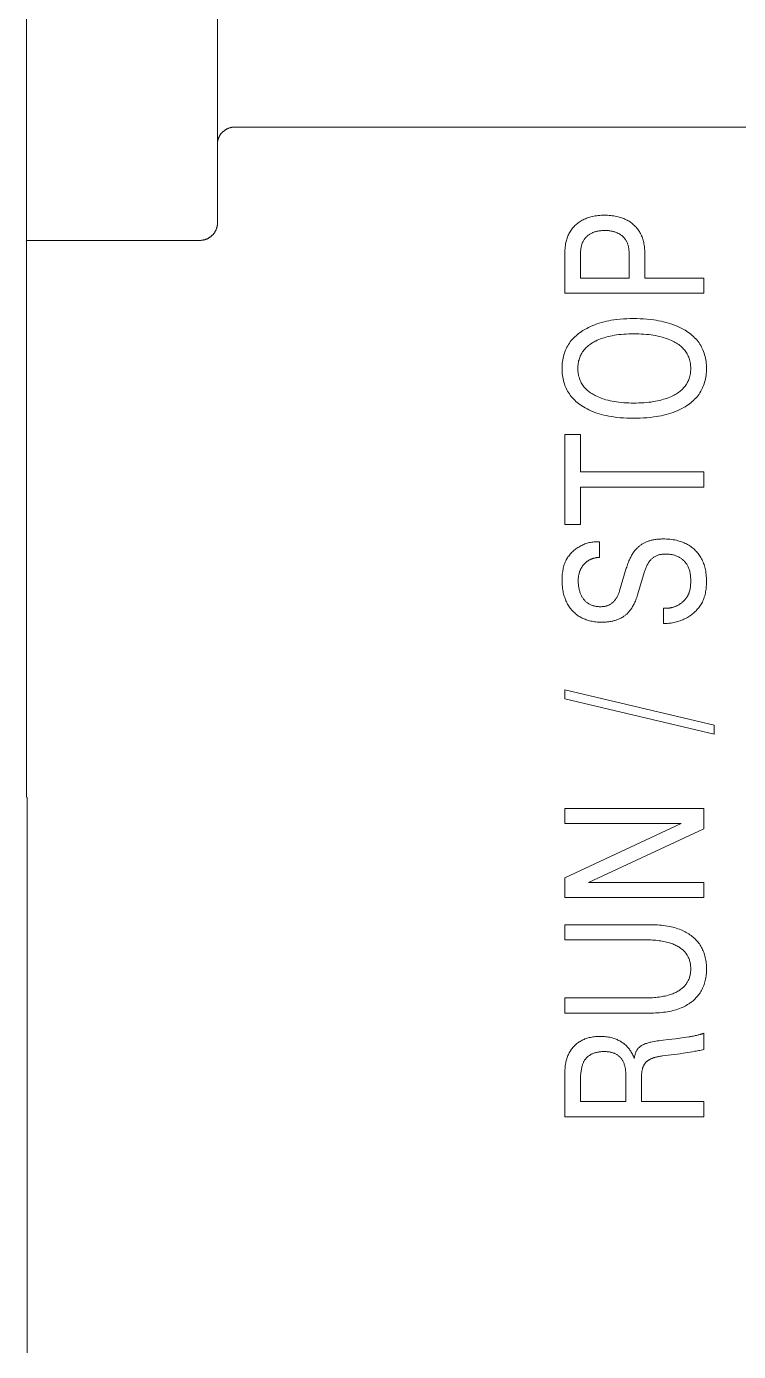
# Model space of a CAD drawing. Header units: millimetres. Extents: x 0 to 420, y 0 to 297.
# Drawn here: x 85.92 to 94.12, y 167.53 to 182.79 of the extents above; entities that cross this region are included whole.
import ezdxf

# ---------------------------------------------------------------- set-up
doc = ezdxf.new("R2010")
doc.units = ezdxf.units.MM
doc.layers.add('eProC - L2', color=41, linetype='Continuous', lineweight=20)

msp = doc.modelspace()

# ---------------------------------------------------------------- linework, layer by layer
at = {"layer": 'eProC - L2', "linetype": 'Continuous'}
for p, q in [((85.924, 173.915), (85.924, 220.315)), ((88.124, 180.53), (88.124, 213.888)), ((85.925, 173.915), (85.925, 182.505)), ((102.324, 181.632), (88.324, 181.632)), ((87.924, 180.327), (85.924, 180.327)), ((92.124, 179.717), (92.124, 180.183)), ((92.305, 180.183), (92.305, 179.892)), ((92.863, 179.892), (92.863, 180.183)), ((93.045, 180.183), (93.045, 179.892)), ((92.305, 179.892), (92.863, 179.892)), ((93.045, 179.892), (93.724, 179.892)), ((93.724, 179.892), (93.724, 179.717)), ((93.724, 179.717), (92.124, 179.717)), ((92.124, 177.056), (92.124, 178.089)), ((92.124, 178.089), (92.305, 178.089)), ((92.305, 178.089), (92.305, 177.66)), ((92.305, 177.66), (93.724, 177.66)), ((93.724, 177.66), (93.724, 177.485)), ((92.305, 177.485), (92.305, 177.056)), ((93.724, 177.485), (92.305, 177.485)), ((92.305, 177.056), (92.124, 177.056)), ((92.524, 176.854), (92.524, 176.677)), ((92.754, 176.292), (92.831, 176.55)), ((93.042, 176.512), (92.965, 176.254)), ((93.26, 175.915), (93.26, 176.091)), ((92.124, 175.047), (92.124, 175.151)), ((92.124, 175.151), (93.844, 174.743)), ((93.844, 174.64), (92.124, 175.047)), ((93.844, 174.743), (93.844, 174.64)), ((85.931, 173.915), (85.931, 167.515)), ((85.931, 173.915), (85.931, 173.902)), ((85.931, 167.529), (85.931, 173.902)), ((92.124, 173.61), (92.124, 173.785)), ((92.124, 173.785), (93.724, 173.785)), ((93.724, 173.785), (93.724, 173.55)), ((92.124, 172.985), (93.465, 173.61)), ((93.465, 173.61), (92.124, 173.61)), ((93.724, 173.55), (92.397, 172.932)), ((92.124, 172.758), (92.124, 172.985)), ((92.397, 172.932), (93.724, 172.932)), ((93.724, 172.932), (93.724, 172.758)), ((93.724, 172.758), (92.124, 172.758)), ((92.124, 172.27), (92.124, 172.444)), ((92.124, 172.444), (93.121, 172.444)), ((93.073, 172.27), (92.124, 172.27)), ((92.124, 171.428), (92.124, 171.603)), ((92.124, 171.603), (93.073, 171.603)), ((93.121, 171.428), (92.124, 171.428)), ((93.47, 171.142), (93.551, 171.154)), ((93.723, 171.195), (93.723, 171.009)), ((93.349, 170.946), (93.248, 170.933)), ((92.124, 170.233), (92.124, 170.743)), ((92.305, 170.667), (92.305, 170.408)), ((92.826, 170.408), (92.826, 170.713)), ((93.007, 170.697), (93.007, 170.408)), ((92.305, 170.408), (92.826, 170.408)), ((93.007, 170.408), (93.724, 170.408)), ((93.724, 170.408), (93.724, 170.233)), ((93.724, 170.233), (92.124, 170.233))]:
    msp.add_line(p, q, dxfattribs=at)
for points in [[(85.924, 182.616), (85.924, 182.579), (85.924, 182.554), (85.925, 182.53), (85.925, 182.505)], [(88.124, 181.447), (88.124, 181.451), (88.124, 181.455), (88.124, 181.459), (88.125, 181.463), (88.125, 181.468), (88.126, 181.472), (88.127, 181.476), (88.128, 181.48), (88.129, 181.484), (88.13, 181.488), (88.131, 181.492), (88.132, 181.496), (88.134, 181.5), (88.135, 181.504), (88.137, 181.509), (88.139, 181.513), (88.141, 181.517), (88.143, 181.521), (88.145, 181.526), (88.147, 181.53), (88.15, 181.534), (88.152, 181.538), (88.155, 181.542), (88.158, 181.546), (88.16, 181.549), (88.163, 181.553), (88.166, 181.557), (88.17, 181.561), (88.173, 181.564), (88.176, 181.568), (88.18, 181.572), (88.184, 181.575), (88.187, 181.579), (88.191, 181.582), (88.195, 181.585), (88.199, 181.588), (88.203, 181.592), (88.207, 181.594), (88.212, 181.597), (88.216, 181.6), (88.22, 181.603), (88.224, 181.605), (88.229, 181.608), (88.233, 181.61), (88.238, 181.612), (88.242, 181.614), (88.247, 181.616), (88.252, 181.618), (88.256, 181.62), (88.261, 181.621), (88.266, 181.623), (88.27, 181.624), (88.275, 181.626), (88.28, 181.627), (88.285, 181.628), (88.29, 181.629), (88.295, 181.629), (88.299, 181.63), (88.304, 181.631), (88.309, 181.631), (88.314, 181.631), (88.319, 181.632), (88.324, 181.632)], [(88.124, 180.53), (88.124, 180.525), (88.124, 180.52), (88.123, 180.516), (88.123, 180.511), (88.122, 180.506), (88.122, 180.501), (88.121, 180.496), (88.12, 180.491), (88.119, 180.486), (88.118, 180.481), (88.117, 180.477), (88.115, 180.472), (88.114, 180.467), (88.112, 180.462), (88.111, 180.458), (88.109, 180.453), (88.107, 180.449), (88.105, 180.444), (88.103, 180.44), (88.101, 180.435), (88.098, 180.431), (88.096, 180.427), (88.093, 180.423), (88.091, 180.419), (88.088, 180.414), (88.085, 180.41), (88.082, 180.407), (88.079, 180.403), (88.076, 180.399), (88.073, 180.395), (88.07, 180.392), (88.067, 180.388), (88.063, 180.385), (88.06, 180.381), (88.056, 180.378), (88.052, 180.375), (88.049, 180.372), (88.045, 180.369), (88.041, 180.366), (88.037, 180.363), (88.033, 180.36), (88.029, 180.358), (88.025, 180.355), (88.021, 180.353), (88.016, 180.35), (88.012, 180.348), (88.008, 180.346), (88.003, 180.344), (87.999, 180.342), (87.994, 180.34), (87.99, 180.339), (87.985, 180.337), (87.981, 180.336), (87.976, 180.334), (87.971, 180.333), (87.967, 180.332), (87.962, 180.331), (87.957, 180.33), (87.953, 180.329), (87.948, 180.329), (87.943, 180.328), (87.938, 180.328), (87.933, 180.327), (87.929, 180.327), (87.924, 180.327)], [(93.045, 180.183), (93.044, 180.198), (93.044, 180.213), (93.043, 180.228), (93.042, 180.243), (93.04, 180.258), (93.038, 180.273), (93.035, 180.287), (93.032, 180.302), (93.029, 180.315), (93.026, 180.329), (93.022, 180.342), (93.017, 180.354), (93.013, 180.367), (93.007, 180.38), (93.002, 180.392), (92.996, 180.404), (92.989, 180.416), (92.983, 180.427), (92.976, 180.438), (92.968, 180.448), (92.96, 180.459), (92.952, 180.469), (92.944, 180.479), (92.935, 180.488), (92.925, 180.498), (92.916, 180.507), (92.906, 180.515), (92.896, 180.523), (92.885, 180.531), (92.875, 180.539), (92.864, 180.546), (92.853, 180.553), (92.841, 180.559), (92.829, 180.565), (92.816, 180.571), (92.803, 180.577), (92.79, 180.582), (92.777, 180.587), (92.764, 180.591), (92.75, 180.595), (92.737, 180.598), (92.723, 180.601), (92.705, 180.605), (92.688, 180.608), (92.67, 180.61), (92.652, 180.612), (92.634, 180.614), (92.616, 180.615), (92.598, 180.615), (92.58, 180.615), (92.562, 180.615), (92.544, 180.615), (92.526, 180.614), (92.509, 180.612), (92.491, 180.61), (92.474, 180.608), (92.456, 180.605), (92.439, 180.601), (92.425, 180.598), (92.412, 180.594), (92.399, 180.591), (92.385, 180.586), (92.372, 180.581), (92.36, 180.576), (92.347, 180.571), (92.334, 180.565), (92.322, 180.558), (92.311, 180.552), (92.3, 180.545), (92.289, 180.538), (92.279, 180.53), (92.268, 180.522), (92.258, 180.514), (92.249, 180.505), (92.239, 180.496), (92.23, 180.487), (92.222, 180.477), (92.213, 180.467), (92.206, 180.457), (92.198, 180.446), (92.191, 180.436), (92.184, 180.425), (92.177, 180.414), (92.171, 180.402), (92.165, 180.39), (92.16, 180.378), (92.155, 180.365), (92.15, 180.353), (92.146, 180.34), (92.142, 180.327), (92.139, 180.314), (92.136, 180.301), (92.132, 180.284), (92.13, 180.267), (92.128, 180.251), (92.126, 180.234), (92.125, 180.217), (92.124, 180.2), (92.124, 180.183)], [(92.305, 180.183), (92.305, 180.193), (92.306, 180.203), (92.307, 180.214), (92.308, 180.224), (92.309, 180.234), (92.31, 180.244), (92.312, 180.254), (92.314, 180.262), (92.316, 180.27), (92.319, 180.278), (92.321, 180.285), (92.324, 180.293), (92.327, 180.3), (92.33, 180.308), (92.334, 180.315), (92.338, 180.322), (92.342, 180.328), (92.346, 180.335), (92.35, 180.341), (92.355, 180.348), (92.36, 180.354), (92.365, 180.359), (92.37, 180.365), (92.375, 180.371), (92.381, 180.376), (92.387, 180.381), (92.393, 180.386), (92.399, 180.391), (92.406, 180.395), (92.412, 180.399), (92.419, 180.403), (92.426, 180.407), (92.433, 180.411), (92.441, 180.414), (92.448, 180.418), (92.456, 180.421), (92.464, 180.423), (92.472, 180.426), (92.48, 180.428), (92.488, 180.43), (92.496, 180.432), (92.507, 180.434), (92.518, 180.436), (92.528, 180.437), (92.539, 180.438), (92.55, 180.439), (92.56, 180.44), (92.571, 180.44), (92.582, 180.44), (92.593, 180.44), (92.604, 180.44), (92.615, 180.439), (92.625, 180.439), (92.636, 180.437), (92.647, 180.436), (92.658, 180.434), (92.668, 180.432), (92.677, 180.43), (92.685, 180.428), (92.693, 180.426), (92.701, 180.423), (92.709, 180.421), (92.717, 180.418), (92.725, 180.415), (92.732, 180.411), (92.74, 180.407), (92.747, 180.404), (92.753, 180.4), (92.76, 180.396), (92.766, 180.391), (92.773, 180.387), (92.779, 180.382), (92.785, 180.377), (92.791, 180.371), (92.796, 180.366), (92.802, 180.36), (92.807, 180.355), (92.812, 180.348), (92.817, 180.342), (92.821, 180.336), (92.826, 180.329), (92.83, 180.323), (92.833, 180.316), (92.837, 180.309), (92.841, 180.301), (92.844, 180.294), (92.847, 180.286), (92.849, 180.278), (92.852, 180.271), (92.854, 180.263), (92.856, 180.255), (92.858, 180.246), (92.859, 180.237), (92.86, 180.228), (92.861, 180.219), (92.862, 180.21), (92.863, 180.201), (92.863, 180.192), (92.863, 180.183)], [(93.508, 179.291), (93.486, 179.304), (93.464, 179.316), (93.44, 179.328), (93.417, 179.338), (93.393, 179.348), (93.369, 179.357), (93.345, 179.366), (93.317, 179.374), (93.289, 179.382), (93.261, 179.389), (93.232, 179.396), (93.204, 179.401), (93.175, 179.406), (93.147, 179.41), (93.108, 179.415), (93.069, 179.419), (93.031, 179.422), (92.992, 179.424), (92.953, 179.425), (92.914, 179.425), (92.876, 179.425), (92.838, 179.424), (92.8, 179.422), (92.762, 179.419), (92.724, 179.415), (92.687, 179.41), (92.658, 179.406), (92.63, 179.4), (92.602, 179.395), (92.575, 179.388), (92.547, 179.381), (92.52, 179.373), (92.492, 179.364), (92.468, 179.355), (92.445, 179.346), (92.421, 179.336), (92.398, 179.325), (92.376, 179.313), (92.353, 179.301), (92.331, 179.287), (92.315, 179.277), (92.299, 179.265), (92.283, 179.254), (92.268, 179.241), (92.253, 179.229), (92.238, 179.215), (92.224, 179.201), (92.211, 179.187), (92.198, 179.172), (92.187, 179.157), (92.176, 179.142), (92.166, 179.127), (92.157, 179.111), (92.148, 179.095), (92.139, 179.078), (92.132, 179.061), (92.125, 179.044), (92.119, 179.027), (92.113, 179.008), (92.108, 178.989), (92.103, 178.969), (92.1, 178.95), (92.097, 178.93), (92.095, 178.911), (92.093, 178.891), (92.092, 178.871), (92.092, 178.851), (92.092, 178.831), (92.093, 178.811), (92.095, 178.791), (92.097, 178.772), (92.1, 178.752), (92.103, 178.732), (92.108, 178.713), (92.113, 178.694), (92.119, 178.675), (92.125, 178.657), (92.132, 178.64), (92.139, 178.623), (92.147, 178.606), (92.156, 178.59), (92.166, 178.574), (92.176, 178.559), (92.187, 178.544), (92.198, 178.529), (92.211, 178.514), (92.224, 178.5), (92.238, 178.486), (92.252, 178.472), (92.267, 178.46), (92.282, 178.447), (92.298, 178.436), (92.314, 178.424), (92.33, 178.414), (92.337, 178.409)], [(93.368, 178.537), (93.351, 178.529), (93.333, 178.521), (93.315, 178.514), (93.297, 178.507), (93.279, 178.501), (93.261, 178.496), (93.242, 178.49), (93.217, 178.484), (93.192, 178.478), (93.167, 178.473), (93.142, 178.469), (93.117, 178.465), (93.092, 178.462), (93.063, 178.459), (93.033, 178.457), (93.004, 178.455), (92.975, 178.454), (92.946, 178.453), (92.917, 178.453), (92.888, 178.453), (92.859, 178.454), (92.83, 178.455), (92.802, 178.457), (92.773, 178.459), (92.744, 178.462), (92.719, 178.466), (92.695, 178.469), (92.67, 178.474), (92.645, 178.479), (92.621, 178.485), (92.596, 178.491), (92.578, 178.496), (92.56, 178.502), (92.543, 178.509), (92.525, 178.515), (92.507, 178.523), (92.49, 178.531), (92.473, 178.539), (92.46, 178.546), (92.446, 178.554), (92.433, 178.562), (92.421, 178.57), (92.408, 178.579), (92.396, 178.588), (92.384, 178.598), (92.373, 178.608), (92.362, 178.619), (92.353, 178.629), (92.344, 178.64), (92.336, 178.651), (92.328, 178.662), (92.32, 178.674), (92.313, 178.686), (92.307, 178.698), (92.301, 178.711), (92.296, 178.723), (92.291, 178.737), (92.287, 178.751), (92.283, 178.765), (92.28, 178.779), (92.278, 178.793), (92.276, 178.808), (92.275, 178.822), (92.274, 178.837), (92.274, 178.851), (92.274, 178.866), (92.275, 178.88), (92.276, 178.895), (92.278, 178.909), (92.28, 178.924), (92.283, 178.938), (92.287, 178.952), (92.291, 178.966), (92.296, 178.979), (92.301, 178.992), (92.307, 179.005), (92.313, 179.017), (92.32, 179.029), (92.328, 179.041), (92.336, 179.052), (92.344, 179.063), (92.353, 179.073), (92.362, 179.084), (92.373, 179.095), (92.384, 179.105), (92.396, 179.115), (92.408, 179.124), (92.421, 179.133), (92.433, 179.141), (92.446, 179.149), (92.46, 179.157), (92.473, 179.164), (92.479, 179.167)], [(92.337, 178.409), (92.358, 178.397), (92.38, 178.386), (92.401, 178.375), (92.423, 178.365), (92.446, 178.355), (92.468, 178.346), (92.491, 178.338), (92.518, 178.329), (92.546, 178.321), (92.573, 178.314), (92.601, 178.308), (92.629, 178.302), (92.657, 178.297), (92.686, 178.293), (92.723, 178.288), (92.762, 178.284), (92.8, 178.281), (92.838, 178.279), (92.876, 178.278), (92.914, 178.278), (92.953, 178.278), (92.992, 178.279), (93.031, 178.281), (93.069, 178.284), (93.108, 178.288), (93.147, 178.293), (93.175, 178.297), (93.204, 178.302), (93.233, 178.307), (93.261, 178.314), (93.289, 178.321), (93.317, 178.328), (93.345, 178.337), (93.37, 178.345), (93.394, 178.354), (93.418, 178.364), (93.441, 178.375), (93.464, 178.386), (93.487, 178.398), (93.51, 178.411), (93.526, 178.422), (93.543, 178.433), (93.559, 178.444), (93.575, 178.457), (93.59, 178.469), (93.605, 178.483), (93.619, 178.497), (93.633, 178.511), (93.646, 178.526), (93.658, 178.541), (93.669, 178.556), (93.68, 178.572), (93.689, 178.588), (93.699, 178.604), (93.707, 178.621), (93.715, 178.638), (93.722, 178.655), (93.728, 178.673), (93.734, 178.692), (93.74, 178.711), (93.744, 178.731), (93.748, 178.751), (93.751, 178.771), (93.753, 178.791), (93.754, 178.811), (93.755, 178.831), (93.756, 178.851), (93.755, 178.871), (93.754, 178.891), (93.753, 178.911), (93.751, 178.931), (93.748, 178.951), (93.744, 178.971), (93.739, 178.991), (93.734, 179.01), (93.728, 179.029), (93.722, 179.047), (93.715, 179.064), (93.707, 179.081), (93.698, 179.098), (93.689, 179.114), (93.679, 179.13), (93.669, 179.146), (93.658, 179.161), (93.646, 179.176), (93.633, 179.191), (93.619, 179.205), (93.604, 179.219), (93.589, 179.232), (93.574, 179.245), (93.558, 179.258), (93.542, 179.269), (93.525, 179.28), (93.508, 179.291)], [(92.479, 179.167), (92.498, 179.176), (92.517, 179.184), (92.536, 179.192), (92.556, 179.199), (92.576, 179.206), (92.596, 179.212), (92.621, 179.218), (92.645, 179.224), (92.67, 179.229), (92.695, 179.234), (92.719, 179.237), (92.744, 179.241), (92.773, 179.244), (92.802, 179.246), (92.83, 179.248), (92.859, 179.249), (92.888, 179.25), (92.917, 179.25), (92.946, 179.25), (92.975, 179.249), (93.004, 179.248), (93.034, 179.246), (93.063, 179.244), (93.092, 179.241), (93.117, 179.238), (93.143, 179.234), (93.168, 179.23), (93.193, 179.225), (93.218, 179.219), (93.243, 179.213), (93.261, 179.207), (93.279, 179.202), (93.297, 179.196), (93.315, 179.189), (93.333, 179.182), (93.351, 179.174), (93.368, 179.166), (93.382, 179.159), (93.395, 179.151), (93.409, 179.143), (93.422, 179.135), (93.435, 179.126), (93.447, 179.116), (93.46, 179.107), (93.471, 179.096), (93.482, 179.085), (93.492, 179.075), (93.501, 179.064), (93.51, 179.053), (93.518, 179.042), (93.526, 179.03), (93.533, 179.018), (93.54, 179.006), (93.546, 178.993), (93.551, 178.98), (93.556, 178.967), (93.561, 178.953), (93.564, 178.939), (93.567, 178.924), (93.57, 178.91), (93.572, 178.895), (93.573, 178.881), (93.574, 178.866), (93.574, 178.851), (93.574, 178.836), (93.573, 178.822), (93.572, 178.807), (93.57, 178.792), (93.567, 178.778), (93.564, 178.764), (93.561, 178.75), (93.556, 178.736), (93.551, 178.722), (93.546, 178.709), (93.54, 178.696), (93.533, 178.684), (93.526, 178.672), (93.518, 178.66), (93.51, 178.649), (93.501, 178.638), (93.492, 178.627), (93.482, 178.617), (93.471, 178.606), (93.46, 178.596), (93.447, 178.586), (93.435, 178.577), (93.422, 178.568), (93.409, 178.56), (93.395, 178.552), (93.382, 178.544), (93.368, 178.537)], [(93.275, 176.888), (93.252, 176.888), (93.241, 176.888), (93.229, 176.887), (93.218, 176.887), (93.206, 176.886), (93.195, 176.885), (93.183, 176.884), (93.172, 176.883), (93.16, 176.881), (93.149, 176.879), (93.138, 176.877), (93.129, 176.875), (93.12, 176.873), (93.111, 176.87), (93.102, 176.868), (93.093, 176.865), (93.084, 176.862), (93.075, 176.859), (93.066, 176.855), (93.058, 176.852), (93.049, 176.848), (93.041, 176.844), (93.033, 176.84), (93.025, 176.835), (93.018, 176.831), (93.01, 176.826), (93.003, 176.821), (92.996, 176.816), (92.989, 176.811), (92.982, 176.806), (92.975, 176.8), (92.968, 176.794), (92.962, 176.788), (92.955, 176.781), (92.948, 176.774), (92.941, 176.767), (92.935, 176.759), (92.928, 176.751), (92.922, 176.743), (92.916, 176.735), (92.911, 176.727), (92.904, 176.718), (92.898, 176.708), (92.893, 176.698), (92.887, 176.688), (92.882, 176.678), (92.877, 176.668), (92.872, 176.658), (92.867, 176.647), (92.861, 176.634), (92.856, 176.62), (92.85, 176.606), (92.845, 176.592), (92.84, 176.578), (92.836, 176.564), (92.831, 176.55)], [(93.26, 175.915), (93.275, 175.914), (93.29, 175.914), (93.305, 175.915), (93.32, 175.916), (93.335, 175.917), (93.35, 175.919), (93.365, 175.922), (93.38, 175.925), (93.394, 175.928), (93.409, 175.932), (93.424, 175.936), (93.438, 175.941), (93.453, 175.946), (93.467, 175.951), (93.481, 175.957), (93.495, 175.963), (93.509, 175.97), (93.522, 175.977), (93.535, 175.985), (93.547, 175.992), (93.559, 176), (93.571, 176.007), (93.582, 176.015), (93.593, 176.024), (93.604, 176.033), (93.614, 176.042), (93.625, 176.051), (93.635, 176.061), (93.644, 176.07), (93.653, 176.081), (93.662, 176.091), (93.671, 176.102), (93.679, 176.113), (93.687, 176.124), (93.694, 176.135), (93.701, 176.147), (93.708, 176.161), (93.714, 176.175), (93.72, 176.189), (93.726, 176.203), (93.73, 176.217), (93.735, 176.232), (93.739, 176.247), (93.742, 176.262), (93.745, 176.278), (93.748, 176.293), (93.75, 176.308), (93.752, 176.324), (93.753, 176.339), (93.754, 176.355), (93.755, 176.371), (93.756, 176.386), (93.756, 176.402), (93.755, 176.421), (93.755, 176.44), (93.753, 176.459), (93.752, 176.478), (93.749, 176.497), (93.746, 176.515), (93.743, 176.534), (93.74, 176.548), (93.736, 176.563), (93.732, 176.577), (93.727, 176.592), (93.722, 176.606), (93.717, 176.62), (93.711, 176.634), (93.704, 176.647), (93.698, 176.66), (93.691, 176.673), (93.683, 176.685), (93.675, 176.697), (93.667, 176.709), (93.658, 176.72), (93.649, 176.731), (93.64, 176.742), (93.63, 176.752), (93.62, 176.763), (93.609, 176.773), (93.598, 176.782), (93.587, 176.791), (93.575, 176.8), (93.563, 176.808), (93.551, 176.816), (93.538, 176.823), (93.525, 176.83), (93.511, 176.837), (93.497, 176.843), (93.483, 176.849), (93.468, 176.855), (93.454, 176.86), (93.439, 176.864), (93.424, 176.868), (93.409, 176.872), (93.39, 176.876), (93.371, 176.879), (93.352, 176.882), (93.333, 176.884), (93.313, 176.886), (93.294, 176.887), (93.275, 176.888)], [(92.524, 176.854), (92.511, 176.855), (92.498, 176.856), (92.485, 176.855), (92.472, 176.855), (92.459, 176.854), (92.446, 176.852), (92.433, 176.85), (92.42, 176.848), (92.407, 176.845), (92.394, 176.842), (92.381, 176.838), (92.369, 176.834), (92.356, 176.83), (92.344, 176.825), (92.331, 176.82), (92.319, 176.814), (92.307, 176.808), (92.296, 176.802), (92.284, 176.795), (92.273, 176.788), (92.262, 176.781), (92.251, 176.773), (92.241, 176.765), (92.23, 176.757), (92.22, 176.748), (92.211, 176.739), (92.201, 176.73), (92.192, 176.72), (92.184, 176.711), (92.176, 176.701), (92.168, 176.69), (92.16, 176.68), (92.153, 176.669), (92.146, 176.658), (92.14, 176.647), (92.134, 176.634), (92.128, 176.621), (92.123, 176.608), (92.118, 176.595), (92.114, 176.581), (92.11, 176.567), (92.106, 176.553), (92.103, 176.539), (92.101, 176.525), (92.099, 176.511), (92.097, 176.497), (92.095, 176.482), (92.094, 176.468), (92.093, 176.453), (92.093, 176.439), (92.092, 176.424), (92.092, 176.41), (92.092, 176.392), (92.093, 176.373), (92.094, 176.355), (92.096, 176.337), (92.098, 176.319), (92.1, 176.302), (92.103, 176.284), (92.106, 176.27), (92.11, 176.256), (92.113, 176.242), (92.117, 176.228), (92.122, 176.214), (92.127, 176.201), (92.132, 176.187), (92.137, 176.174), (92.143, 176.162), (92.149, 176.149), (92.156, 176.137), (92.163, 176.125), (92.17, 176.114), (92.178, 176.103), (92.186, 176.091), (92.194, 176.081), (92.202, 176.071), (92.211, 176.061), (92.219, 176.052), (92.228, 176.043), (92.238, 176.035), (92.247, 176.026), (92.257, 176.018), (92.267, 176.011), (92.277, 176.003), (92.288, 175.996), (92.299, 175.99), (92.311, 175.983), (92.322, 175.977), (92.334, 175.972), (92.346, 175.967), (92.358, 175.962), (92.37, 175.957), (92.383, 175.953), (92.395, 175.949), (92.408, 175.946), (92.422, 175.942), (92.437, 175.939), (92.452, 175.937), (92.467, 175.935), (92.482, 175.933), (92.497, 175.931), (92.512, 175.93)], [(92.292, 176.505), (92.294, 176.511), (92.297, 176.517), (92.299, 176.523), (92.301, 176.528), (92.304, 176.534), (92.306, 176.539), (92.309, 176.544), (92.311, 176.549), (92.314, 176.554), (92.317, 176.559), (92.32, 176.563), (92.323, 176.568), (92.326, 176.573), (92.329, 176.577), (92.333, 176.582), (92.336, 176.586), (92.339, 176.59), (92.343, 176.594), (92.346, 176.598), (92.35, 176.602), (92.354, 176.606), (92.358, 176.61), (92.361, 176.613), (92.365, 176.617), (92.37, 176.62), (92.374, 176.624), (92.378, 176.627), (92.382, 176.63), (92.387, 176.633), (92.391, 176.636), (92.396, 176.639), (92.4, 176.642), (92.405, 176.645), (92.41, 176.647), (92.414, 176.65), (92.419, 176.652), (92.424, 176.654), (92.429, 176.656), (92.434, 176.658), (92.439, 176.66), (92.444, 176.662), (92.449, 176.664), (92.455, 176.665), (92.461, 176.667), (92.466, 176.668), (92.472, 176.67), (92.478, 176.671), (92.483, 176.672), (92.489, 176.673), (92.495, 176.674), (92.501, 176.675), (92.507, 176.675), (92.512, 176.676), (92.518, 176.676), (92.524, 176.677)], [(93.042, 176.512), (93.045, 176.521), (93.049, 176.531), (93.052, 176.541), (93.056, 176.551), (93.06, 176.56), (93.064, 176.57), (93.068, 176.579), (93.073, 176.588), (93.078, 176.597), (93.083, 176.606), (93.088, 176.615), (93.094, 176.623), (93.099, 176.63), (93.104, 176.636), (93.109, 176.642), (93.115, 176.648), (93.12, 176.654), (93.126, 176.659), (93.132, 176.664), (93.138, 176.669), (93.144, 176.674), (93.15, 176.679), (93.157, 176.683), (93.164, 176.687), (93.17, 176.691), (93.178, 176.694), (93.186, 176.697), (93.194, 176.7), (93.202, 176.703), (93.21, 176.705), (93.219, 176.707), (93.227, 176.708), (93.236, 176.71), (93.244, 176.711), (93.253, 176.712), (93.262, 176.712), (93.27, 176.713), (93.28, 176.713), (93.29, 176.713), (93.3, 176.713), (93.309, 176.713), (93.319, 176.712), (93.329, 176.711), (93.339, 176.71), (93.348, 176.709), (93.358, 176.707), (93.367, 176.705), (93.377, 176.703), (93.386, 176.7), (93.395, 176.697), (93.404, 176.694), (93.413, 176.691), (93.422, 176.687), (93.431, 176.683), (93.439, 176.678), (93.446, 176.674), (93.453, 176.67), (93.46, 176.665), (93.467, 176.661), (93.473, 176.656), (93.479, 176.65), (93.486, 176.645), (93.492, 176.639), (93.497, 176.634), (93.503, 176.628), (93.508, 176.622), (93.514, 176.615), (93.519, 176.609), (93.524, 176.602), (93.528, 176.596), (93.532, 176.589), (93.537, 176.582), (93.54, 176.575), (93.545, 176.565), (93.549, 176.556), (93.553, 176.546), (93.556, 176.536), (93.56, 176.527), (93.562, 176.517), (93.565, 176.506), (93.567, 176.496), (93.568, 176.486), (93.57, 176.475), (93.571, 176.465), (93.572, 176.455), (93.573, 176.444), (93.574, 176.433), (93.574, 176.423), (93.574, 176.412), (93.574, 176.402), (93.574, 176.39), (93.574, 176.378), (93.573, 176.366), (93.572, 176.355), (93.571, 176.343), (93.57, 176.331), (93.568, 176.32), (93.566, 176.308), (93.563, 176.297), (93.56, 176.286), (93.557, 176.275)], [(92.754, 176.292), (92.752, 176.283), (92.749, 176.274), (92.745, 176.265), (92.742, 176.256), (92.738, 176.247), (92.734, 176.238), (92.73, 176.23), (92.726, 176.221), (92.721, 176.213), (92.716, 176.205), (92.711, 176.197), (92.706, 176.189), (92.701, 176.183), (92.696, 176.178), (92.692, 176.172), (92.686, 176.167), (92.681, 176.161), (92.676, 176.156), (92.67, 176.152), (92.664, 176.147), (92.659, 176.143), (92.652, 176.138), (92.646, 176.134), (92.64, 176.131), (92.633, 176.127), (92.627, 176.124), (92.62, 176.121), (92.613, 176.119), (92.605, 176.117), (92.598, 176.115), (92.591, 176.113), (92.583, 176.111), (92.576, 176.11), (92.568, 176.109), (92.561, 176.108), (92.553, 176.108), (92.545, 176.107), (92.538, 176.107), (92.529, 176.107), (92.52, 176.107), (92.512, 176.108), (92.503, 176.108), (92.494, 176.109), (92.486, 176.11), (92.477, 176.112), (92.469, 176.114), (92.46, 176.116), (92.452, 176.118), (92.444, 176.12), (92.437, 176.123), (92.43, 176.126), (92.423, 176.129), (92.416, 176.132), (92.409, 176.135), (92.402, 176.139), (92.395, 176.143), (92.389, 176.147), (92.383, 176.152), (92.376, 176.156), (92.371, 176.161), (92.365, 176.166), (92.359, 176.172), (92.354, 176.177), (92.349, 176.183), (92.344, 176.189), (92.339, 176.195), (92.335, 176.201), (92.33, 176.208), (92.325, 176.215), (92.321, 176.223), (92.316, 176.231), (92.312, 176.24), (92.308, 176.248), (92.305, 176.257), (92.301, 176.265), (92.298, 176.275), (92.295, 176.284), (92.292, 176.294), (92.29, 176.303), (92.288, 176.313), (92.286, 176.323), (92.284, 176.333), (92.282, 176.344), (92.281, 176.355), (92.28, 176.366), (92.279, 176.377), (92.278, 176.388), (92.278, 176.399), (92.278, 176.41), (92.278, 176.419), (92.279, 176.429), (92.279, 176.438), (92.28, 176.448), (92.281, 176.457), (92.283, 176.466), (92.285, 176.475), (92.287, 176.485), (92.289, 176.495), (92.292, 176.505)], [(93.557, 176.275), (93.555, 176.269), (93.553, 176.262), (93.55, 176.256), (93.548, 176.25), (93.545, 176.245), (93.542, 176.239), (93.539, 176.233), (93.536, 176.228), (93.533, 176.222), (93.53, 176.217), (93.526, 176.212), (93.523, 176.207), (93.519, 176.202), (93.515, 176.197), (93.511, 176.192), (93.507, 176.188), (93.503, 176.183), (93.499, 176.179), (93.495, 176.174), (93.49, 176.17), (93.486, 176.166), (93.481, 176.162), (93.476, 176.158), (93.471, 176.154), (93.466, 176.15), (93.461, 176.146), (93.456, 176.143), (93.451, 176.139), (93.445, 176.136), (93.44, 176.132), (93.435, 176.129), (93.429, 176.126), (93.423, 176.123), (93.418, 176.12), (93.412, 176.117), (93.406, 176.115), (93.401, 176.112), (93.395, 176.11), (93.389, 176.108), (93.383, 176.105), (93.377, 176.103), (93.371, 176.102), (93.365, 176.1), (93.359, 176.098), (93.353, 176.097), (93.347, 176.095), (93.34, 176.094), (93.334, 176.093), (93.328, 176.092), (93.322, 176.091), (93.316, 176.09), (93.31, 176.09), (93.303, 176.089), (93.297, 176.089), (93.291, 176.089), (93.285, 176.089), (93.279, 176.089), (93.272, 176.089), (93.266, 176.09), (93.26, 176.091)], [(92.512, 175.93), (92.526, 175.93), (92.54, 175.929), (92.554, 175.929), (92.565, 175.929), (92.576, 175.93), (92.587, 175.93), (92.599, 175.931), (92.61, 175.932), (92.621, 175.933), (92.632, 175.934), (92.643, 175.936), (92.654, 175.937), (92.665, 175.94), (92.675, 175.942), (92.685, 175.944), (92.694, 175.947), (92.704, 175.949), (92.714, 175.952), (92.723, 175.956), (92.732, 175.959), (92.742, 175.963), (92.751, 175.967), (92.76, 175.971), (92.767, 175.975), (92.775, 175.979), (92.782, 175.983), (92.79, 175.987), (92.797, 175.992), (92.804, 175.997), (92.811, 176.002), (92.818, 176.007), (92.824, 176.012), (92.831, 176.018), (92.837, 176.023), (92.844, 176.03), (92.851, 176.037), (92.858, 176.044), (92.864, 176.052), (92.87, 176.059), (92.876, 176.067), (92.882, 176.075), (92.888, 176.083), (92.894, 176.092), (92.9, 176.101), (92.905, 176.111), (92.911, 176.12), (92.916, 176.13), (92.921, 176.14), (92.926, 176.15), (92.93, 176.16), (92.936, 176.173), (92.942, 176.186), (92.947, 176.199), (92.952, 176.213), (92.957, 176.227), (92.961, 176.24), (92.965, 176.254)], [(93.121, 171.428), (93.144, 171.428), (93.167, 171.429), (93.191, 171.43), (93.214, 171.431), (93.238, 171.433), (93.261, 171.436), (93.284, 171.439), (93.307, 171.443), (93.327, 171.446), (93.347, 171.45), (93.367, 171.455), (93.387, 171.46), (93.406, 171.466), (93.426, 171.472), (93.445, 171.479), (93.464, 171.487), (93.478, 171.493), (93.493, 171.5), (93.508, 171.508), (93.522, 171.515), (93.536, 171.524), (93.55, 171.532), (93.563, 171.541), (93.577, 171.551), (93.59, 171.561), (93.601, 171.57), (93.613, 171.581), (93.624, 171.591), (93.634, 171.602), (93.645, 171.613), (93.655, 171.625), (93.664, 171.637), (93.673, 171.649), (93.682, 171.661), (93.69, 171.674), (93.698, 171.688), (93.705, 171.701), (93.711, 171.715), (93.717, 171.729), (93.723, 171.743), (93.728, 171.757), (93.733, 171.772), (93.737, 171.786), (93.741, 171.803), (93.745, 171.819), (93.748, 171.836), (93.75, 171.852), (93.752, 171.869), (93.754, 171.885), (93.755, 171.902), (93.755, 171.919), (93.756, 171.936), (93.755, 171.953), (93.755, 171.969), (93.754, 171.986), (93.752, 172.003), (93.75, 172.019), (93.748, 172.036), (93.745, 172.053), (93.741, 172.069), (93.737, 172.085), (93.733, 172.1), (93.728, 172.114), (93.723, 172.129), (93.717, 172.143), (93.711, 172.157), (93.705, 172.171), (93.698, 172.184), (93.69, 172.197), (93.682, 172.21), (93.673, 172.223), (93.664, 172.235), (93.655, 172.247), (93.645, 172.259), (93.634, 172.27), (93.624, 172.281), (93.613, 172.291), (93.601, 172.301), (93.59, 172.311), (93.577, 172.321), (93.563, 172.33), (93.55, 172.339), (93.536, 172.348), (93.522, 172.356), (93.508, 172.364), (93.493, 172.371), (93.478, 172.378), (93.464, 172.385), (93.445, 172.392), (93.426, 172.399), (93.406, 172.406), (93.387, 172.411), (93.367, 172.417), (93.347, 172.421), (93.327, 172.425), (93.307, 172.429), (93.284, 172.433), (93.261, 172.436), (93.238, 172.438), (93.214, 172.44), (93.191, 172.442), (93.167, 172.443), (93.144, 172.444), (93.121, 172.444)], [(93.073, 172.27), (93.093, 172.269), (93.113, 172.269), (93.132, 172.268), (93.152, 172.267), (93.172, 172.266), (93.192, 172.264), (93.211, 172.261), (93.228, 172.259), (93.245, 172.256), (93.262, 172.253), (93.279, 172.249), (93.296, 172.245), (93.313, 172.241), (93.329, 172.236), (93.342, 172.232), (93.354, 172.228), (93.366, 172.223), (93.378, 172.218), (93.391, 172.213), (93.402, 172.207), (93.414, 172.201), (93.426, 172.194), (93.435, 172.189), (93.444, 172.183), (93.453, 172.177), (93.461, 172.171), (93.47, 172.164), (93.478, 172.158), (93.486, 172.151), (93.494, 172.143), (93.501, 172.136), (93.508, 172.128), (93.515, 172.12), (93.521, 172.112), (93.526, 172.104), (93.532, 172.096), (93.537, 172.087), (93.542, 172.078), (93.546, 172.07), (93.55, 172.06), (93.554, 172.051), (93.558, 172.042), (93.561, 172.032), (93.564, 172.022), (93.566, 172.011), (93.569, 172.001), (93.57, 171.99), (93.572, 171.98), (93.573, 171.969), (93.574, 171.958), (93.574, 171.947), (93.574, 171.937), (93.574, 171.926), (93.574, 171.915), (93.573, 171.905), (93.572, 171.894), (93.57, 171.883), (93.569, 171.873), (93.566, 171.863), (93.564, 171.852), (93.561, 171.842), (93.558, 171.832), (93.554, 171.823), (93.55, 171.813), (93.546, 171.804), (93.542, 171.795), (93.537, 171.787), (93.532, 171.778), (93.526, 171.77), (93.521, 171.762), (93.515, 171.754), (93.508, 171.746), (93.501, 171.738), (93.494, 171.73), (93.486, 171.723), (93.478, 171.716), (93.47, 171.709), (93.461, 171.703), (93.453, 171.696), (93.444, 171.69), (93.435, 171.685), (93.426, 171.679), (93.414, 171.673), (93.402, 171.666), (93.39, 171.661), (93.378, 171.655), (93.366, 171.65), (93.354, 171.645), (93.341, 171.641), (93.329, 171.637), (93.312, 171.632), (93.295, 171.627), (93.279, 171.623), (93.262, 171.62), (93.245, 171.617), (93.228, 171.614), (93.211, 171.611), (93.191, 171.609), (93.172, 171.607), (93.152, 171.605), (93.132, 171.604), (93.112, 171.603), (93.093, 171.603), (93.073, 171.603)], [(92.923, 170.905), (92.919, 170.918), (92.913, 170.93), (92.908, 170.942), (92.902, 170.954), (92.895, 170.966), (92.889, 170.977), (92.882, 170.988), (92.874, 170.999), (92.867, 171.01), (92.859, 171.02), (92.85, 171.03), (92.842, 171.04), (92.833, 171.048), (92.825, 171.056), (92.816, 171.064), (92.807, 171.072), (92.798, 171.079), (92.788, 171.086), (92.778, 171.093), (92.768, 171.1), (92.758, 171.106), (92.747, 171.111), (92.736, 171.117), (92.725, 171.122), (92.714, 171.127), (92.703, 171.131), (92.691, 171.135), (92.679, 171.139), (92.668, 171.142), (92.656, 171.145), (92.641, 171.148), (92.626, 171.151), (92.611, 171.153), (92.595, 171.155), (92.58, 171.157), (92.565, 171.158), (92.55, 171.158), (92.534, 171.158), (92.52, 171.158), (92.505, 171.158), (92.491, 171.157), (92.477, 171.156), (92.462, 171.154), (92.448, 171.152), (92.434, 171.15), (92.419, 171.147), (92.405, 171.144), (92.393, 171.141), (92.381, 171.137), (92.368, 171.133), (92.356, 171.129), (92.345, 171.124), (92.333, 171.119), (92.321, 171.113), (92.31, 171.108), (92.299, 171.101), (92.29, 171.095), (92.281, 171.089), (92.272, 171.083), (92.263, 171.076), (92.254, 171.069), (92.246, 171.061), (92.238, 171.054), (92.23, 171.046), (92.223, 171.038), (92.216, 171.03), (92.208, 171.02), (92.201, 171.011), (92.194, 171.001), (92.188, 170.991), (92.181, 170.981), (92.175, 170.97), (92.17, 170.96), (92.165, 170.949), (92.16, 170.937), (92.155, 170.926), (92.151, 170.914), (92.147, 170.902), (92.143, 170.89), (92.14, 170.878), (92.137, 170.866), (92.134, 170.853), (92.131, 170.838), (92.129, 170.822), (92.127, 170.806), (92.126, 170.79), (92.125, 170.775), (92.124, 170.759), (92.124, 170.743)], [(93.315, 171.122), (93.255, 171.115), (93.225, 171.111), (93.207, 171.109), (93.188, 171.106), (93.17, 171.104), (93.152, 171.1), (93.134, 171.097), (93.116, 171.093), (93.105, 171.091), (93.095, 171.088), (93.085, 171.085), (93.074, 171.082), (93.064, 171.078), (93.054, 171.075), (93.044, 171.071), (93.034, 171.066), (93.027, 171.063), (93.021, 171.06), (93.014, 171.057), (93.008, 171.053), (93.002, 171.049), (92.996, 171.045), (92.99, 171.041), (92.984, 171.036), (92.979, 171.031), (92.974, 171.027), (92.969, 171.021), (92.965, 171.016), (92.961, 171.011), (92.957, 171.005), (92.954, 170.999), (92.95, 170.993), (92.946, 170.986), (92.943, 170.979), (92.94, 170.972), (92.937, 170.964), (92.935, 170.957), (92.932, 170.947), (92.929, 170.937), (92.927, 170.926), (92.925, 170.916), (92.923, 170.905)], [(93.47, 171.142), (93.397, 171.132), (93.315, 171.122)], [(93.723, 171.195), (93.718, 171.193), (93.713, 171.191), (93.708, 171.189), (93.703, 171.187), (93.697, 171.185), (93.692, 171.184), (93.687, 171.182), (93.682, 171.18), (93.677, 171.179), (93.668, 171.177), (93.659, 171.175), (93.651, 171.172), (93.642, 171.17), (93.633, 171.168), (93.625, 171.167), (93.616, 171.165), (93.605, 171.163), (93.594, 171.161), (93.584, 171.159), (93.573, 171.157), (93.562, 171.155), (93.551, 171.154)], [(92.305, 170.667), (92.305, 170.682), (92.306, 170.696), (92.306, 170.711), (92.307, 170.726), (92.309, 170.741), (92.31, 170.756), (92.312, 170.766), (92.314, 170.777), (92.316, 170.787), (92.318, 170.798), (92.32, 170.808), (92.323, 170.818), (92.326, 170.828), (92.328, 170.836), (92.331, 170.843), (92.334, 170.85), (92.337, 170.857), (92.34, 170.864), (92.344, 170.871), (92.348, 170.878), (92.352, 170.884), (92.356, 170.89), (92.36, 170.896), (92.364, 170.901), (92.369, 170.907), (92.374, 170.912), (92.379, 170.917), (92.384, 170.922), (92.389, 170.927), (92.394, 170.931), (92.4, 170.935), (92.406, 170.939), (92.413, 170.944), (92.42, 170.948), (92.427, 170.952), (92.435, 170.956), (92.442, 170.959), (92.45, 170.962), (92.458, 170.965), (92.465, 170.968), (92.473, 170.97), (92.481, 170.972), (92.491, 170.975), (92.5, 170.977), (92.51, 170.978), (92.52, 170.98), (92.529, 170.981), (92.539, 170.982), (92.549, 170.983), (92.559, 170.983), (92.569, 170.983), (92.579, 170.983), (92.587, 170.983), (92.595, 170.983), (92.604, 170.983), (92.612, 170.982), (92.621, 170.981), (92.629, 170.98), (92.637, 170.979), (92.646, 170.978), (92.654, 170.976), (92.662, 170.974), (92.67, 170.972), (92.678, 170.97), (92.686, 170.967), (92.694, 170.964), (92.701, 170.961), (92.709, 170.957), (92.716, 170.953), (92.722, 170.95), (92.728, 170.946), (92.734, 170.941), (92.74, 170.937), (92.745, 170.932), (92.751, 170.927), (92.756, 170.922), (92.761, 170.917), (92.766, 170.912), (92.771, 170.906), (92.775, 170.9), (92.78, 170.895), (92.784, 170.888), (92.788, 170.882), (92.792, 170.876), (92.795, 170.87), (92.798, 170.863), (92.802, 170.855), (92.806, 170.847), (92.809, 170.838), (92.811, 170.829), (92.814, 170.821), (92.816, 170.812), (92.818, 170.803), (92.82, 170.794), (92.821, 170.785), (92.822, 170.776), (92.823, 170.767), (92.824, 170.758), (92.825, 170.749), (92.825, 170.74), (92.826, 170.731), (92.826, 170.722), (92.826, 170.713)], [(93.007, 170.697), (93.007, 170.704), (93.007, 170.712), (93.008, 170.719), (93.008, 170.727), (93.009, 170.734), (93.01, 170.742), (93.011, 170.749), (93.012, 170.757), (93.013, 170.764), (93.014, 170.77), (93.015, 170.775), (93.017, 170.781), (93.018, 170.786), (93.02, 170.792), (93.021, 170.797), (93.023, 170.803), (93.025, 170.808), (93.028, 170.814), (93.03, 170.819), (93.032, 170.823), (93.034, 170.827), (93.036, 170.831), (93.039, 170.835), (93.041, 170.839), (93.044, 170.843), (93.046, 170.847), (93.049, 170.85), (93.052, 170.854), (93.055, 170.857), (93.058, 170.861), (93.062, 170.864), (93.066, 170.868), (93.069, 170.871), (93.073, 170.875), (93.077, 170.878), (93.082, 170.881), (93.086, 170.883), (93.09, 170.886), (93.095, 170.889), (93.099, 170.891), (93.103, 170.894), (93.11, 170.897), (93.116, 170.9), (93.122, 170.903), (93.128, 170.905), (93.134, 170.908), (93.141, 170.91), (93.147, 170.912), (93.154, 170.914), (93.16, 170.916), (93.167, 170.918), (93.175, 170.92), (93.184, 170.923), (93.193, 170.925), (93.202, 170.926), (93.211, 170.928), (93.22, 170.93), (93.229, 170.931), (93.239, 170.932), (93.248, 170.933)], [(93.349, 170.946), (93.383, 170.95), (93.418, 170.955), (93.452, 170.959), (93.486, 170.964), (93.514, 170.968), (93.541, 170.973), (93.568, 170.977), (93.595, 170.982), (93.622, 170.987), (93.637, 170.989), (93.651, 170.992), (93.666, 170.995), (93.68, 170.998), (93.694, 171.001), (93.709, 171.005), (93.723, 171.009)]]:
    msp.add_lwpolyline(points, dxfattribs=at)

doc.saveas('drawing.dxf')
